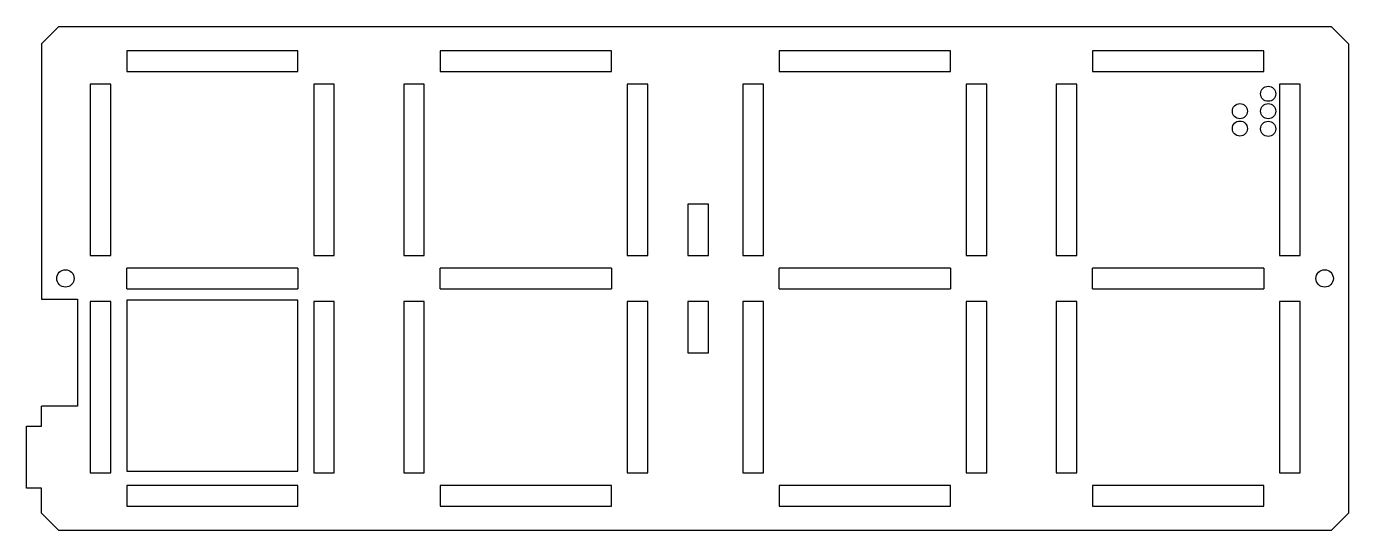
# Model space of a CAD drawing. Header units: millimetres. Extents: x 20 to 213, y 2 to 76.
import ezdxf

# ---------------------------------------------------------------- set-up
doc = ezdxf.new("R2010")
doc.units = ezdxf.units.MM
doc.layers.get('0').update_dxf_attribs({"linetype": 'CONTINUOUS'})

msp = doc.modelspace()

# ---------------------------------------------------------------- linework, layer by layer
for p, q in [((22.22, 73.03), (24.76, 75.56)), ((24.76, 75.56), (210.49, 75.56)), ((213.03, 73.03), (210.49, 75.56)), ((22.22, 73.03), (22.22, 35.72)), ((213.03, 73.03), (213.03, 4.44)), ((34.66, 37.24), (34.66, 40.24)), ((59.66, 40.24), (34.66, 40.24)), ((59.66, 40.24), (59.66, 37.24)), ((80.41, 37.24), (80.41, 40.24)), ((105.41, 40.24), (80.41, 40.24)), ((105.41, 40.24), (105.41, 37.24)), ((129.91, 37.24), (129.91, 40.24)), ((154.91, 40.24), (129.91, 40.24)), ((154.91, 40.24), (154.91, 37.24)), ((175.66, 37.24), (175.66, 40.24)), ((200.66, 40.24), (175.66, 40.24)), ((200.66, 40.24), (200.66, 37.24)), ((34.66, 37.24), (59.66, 37.24)), ((80.41, 37.24), (105.41, 37.24)), ((129.91, 37.24), (154.91, 37.24)), ((175.66, 37.24), (200.66, 37.24)), ((22.22, 35.72), (27.5, 35.72)), ((27.5, 35.72), (27.5, 20.08)), ((27.5, 20.08), (22.23, 20.08)), ((22.23, 17.18), (22.23, 20.08)), ((20.03, 17.18), (22.23, 17.18)), ((20.03, 8.08), (20.03, 17.18)), ((22.23, 8.08), (20.03, 8.08)), ((22.22, 4.44), (22.23, 8.08)), ((24.76, 1.91), (22.22, 4.44)), ((213.03, 4.44), (210.49, 1.91)), ((210.49, 1.91), (24.76, 1.91))]:
    msp.add_line(p, q)
for points in [[(34.66, 71.99), (34.66, 68.99), (59.66, 68.99), (59.66, 71.99)], [(80.41, 68.99), (105.41, 68.99), (105.41, 71.99), (80.41, 71.99)], [(129.91, 71.99), (129.91, 68.99), (154.91, 68.99), (154.91, 71.99)], [(175.66, 71.99), (175.66, 68.99), (200.66, 68.99), (200.66, 71.99)], [(29.35, 42.11), (32.35, 42.11), (32.35, 67.11), (29.35, 67.11)], [(64.97, 67.11), (61.97, 67.11), (61.97, 42.11), (64.97, 42.11)], [(75.1, 42.11), (78.1, 42.11), (78.1, 67.11), (75.1, 67.11)], [(110.72, 42.11), (110.72, 67.11), (107.72, 67.11), (107.72, 42.11)], [(124.6, 67.11), (124.6, 42.11), (127.6, 42.11), (127.6, 67.11)], [(157.22, 67.11), (157.22, 42.11), (160.22, 42.11), (160.22, 67.11)], [(173.35, 42.11), (173.35, 67.11), (170.35, 67.11), (170.35, 42.11)], [(202.97, 42.11), (205.97, 42.11), (205.97, 67.11), (202.97, 67.11)], [(119.6, 49.61), (116.6, 49.61), (116.6, 42.11), (119.6, 42.11)], [(32.35, 35.36), (29.35, 35.36), (29.35, 10.36), (32.35, 10.36)], [(59.63, 10.6), (59.63, 35.59), (34.66, 35.59), (34.66, 10.6)], [(61.97, 35.36), (61.97, 10.36), (64.97, 10.36), (64.97, 35.36)], [(78.1, 35.36), (75.1, 35.36), (75.1, 10.36), (78.1, 10.36)], [(107.72, 35.36), (107.72, 10.36), (110.72, 10.36), (110.72, 35.36)], [(119.6, 27.86), (119.6, 35.36), (116.6, 35.36), (116.6, 27.86)], [(124.6, 35.36), (124.6, 10.36), (127.6, 10.36), (127.6, 35.36)], [(157.22, 35.36), (157.22, 10.36), (160.22, 10.36), (160.22, 35.36)], [(170.35, 10.36), (173.35, 10.36), (173.35, 35.36), (170.35, 35.36)], [(202.97, 35.36), (202.97, 10.36), (205.97, 10.36), (205.97, 35.36)], [(59.66, 8.49), (34.66, 8.49), (34.66, 5.49), (59.66, 5.49)], [(105.41, 8.49), (80.41, 8.49), (80.41, 5.49), (105.41, 5.49)], [(129.91, 8.49), (129.91, 5.49), (154.91, 5.49), (154.91, 8.49)], [(200.66, 5.49), (200.66, 8.49), (175.66, 8.49), (175.66, 5.49)]]:
    msp.add_lwpolyline(points, close=True)
for centre, radius in [((201.3, 65.72), 1.1), ((197.17, 63.18), 1.1), ((201.3, 63.18), 1.1), ((197.17, 60.64), 1.1), ((201.3, 60.6), 1.1), ((25.72, 38.74), 1.27), ((209.54, 38.74), 1.27)]:
    msp.add_circle(centre, radius)

doc.saveas('drawing.dxf')
